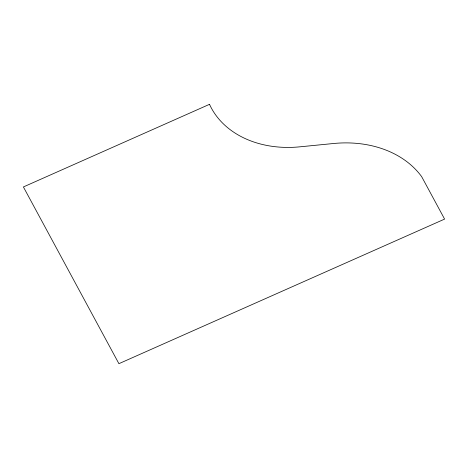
<?xml version="1.0" encoding="UTF-8"?>
<svg xmlns="http://www.w3.org/2000/svg" width="468" height="468" viewBox="0 0 468 468"><rect width="100%" height="100%" fill="white"/><g stroke="black" fill="none" stroke-linecap="round" stroke-linejoin="round"><path stroke-width="0.7" d="M209.506 104.323L23.4 186.943L118.913 363.677L444.6 219.1L421.691 176.705A103.966 81.022 -16.9 0 0 333.625 143.5L299.725 146.841A99.005 77.162 -16.9 0 1 209.506 104.323"/></g></svg>
